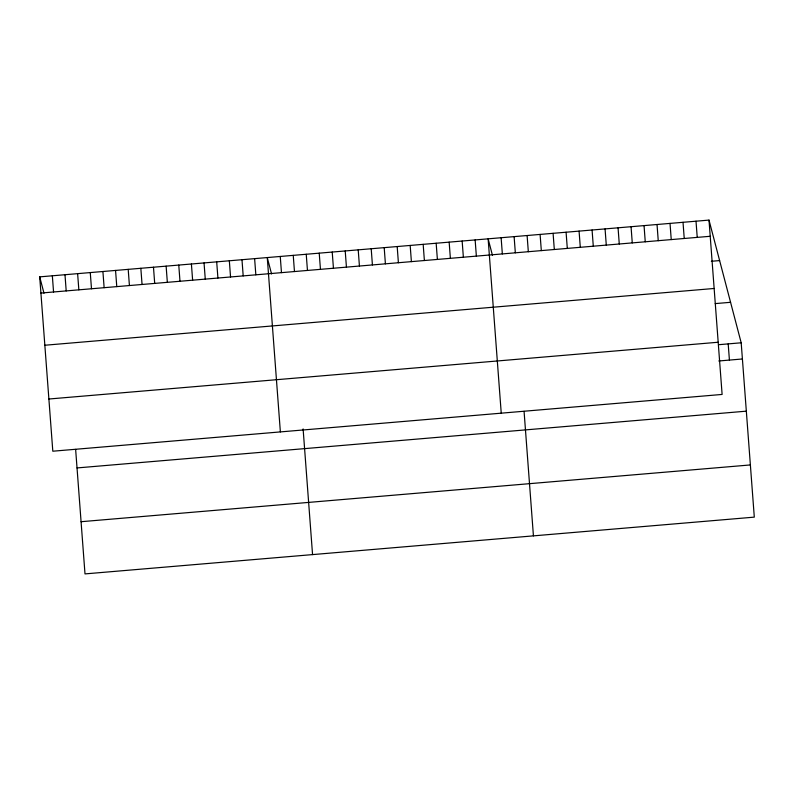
<?xml version="1.0" encoding="UTF-8"?>
<svg xmlns="http://www.w3.org/2000/svg" width="794" height="794" viewBox="0 0 794 794"><rect width="100%" height="100%" fill="white"/><g stroke="black" fill="none" stroke-linecap="round" stroke-linejoin="round"><path stroke-width="1.19" d="M709.002 220.097L722.113 394.439L52.811 451.21L39.7 276.868L709.002 220.097L741.189 342.79L754.3 517.132L84.998 573.903L75.638 449.384M40.921 293.055L710.223 236.284M711.355 261.286L719.622 260.581M44.841 345.241L714.143 288.47M715.215 303.606L730.569 302.306M48.881 399.015L718.183 342.244M718.749 344.695L741.189 342.79M718.788 360.982L742.41 358.977M77.028 467.934L746.33 411.163M81.077 521.708L750.38 464.937M492.429 255.221L488.131 238.835L501.242 413.178M271.558 273.95L267.26 257.564L280.371 431.906M39.7 276.868L43.998 293.254M728.197 343.891L729.418 360.079M696.01 221.198L697.231 237.386M683.019 222.3L684.23 238.488M670.027 223.402L671.238 239.59M657.035 224.504L658.246 240.691M644.043 225.605L645.254 241.793M631.051 226.707L632.262 242.895M618.06 227.809L619.27 243.996M605.068 228.91L606.279 245.098M592.076 230.012L593.287 246.2M579.074 231.114L580.295 247.301M566.082 232.215L567.303 248.403M553.09 233.317L554.311 249.505M540.099 234.429L541.319 250.606M527.107 235.53L528.328 251.708M514.115 236.632L515.336 252.81M524.07 411.342L533.429 535.871M501.123 237.734L502.344 253.911M475.14 239.937L476.36 256.115M462.148 241.039L463.368 257.216M449.156 242.14L450.377 258.318M436.164 243.242L437.385 259.42M423.172 244.344L424.383 260.521M410.18 245.445L411.391 261.633M397.189 246.547L398.399 262.735M384.197 247.649L385.408 263.836M371.205 248.75L372.416 264.938M358.213 249.852L359.424 266.04M345.221 250.954L346.432 267.141M332.22 252.055L333.44 268.243M319.228 253.157L320.448 269.345M306.236 254.259L307.457 270.446M293.244 255.36L294.465 271.548M303.109 428.919L312.558 554.599M280.252 256.462L281.473 272.65M254.616 258.636L255.837 274.823M241.981 259.707L243.192 275.895M229.337 260.779L230.548 276.967M216.693 261.851L217.913 278.039M204.048 262.933L205.269 279.111M191.404 264.005L192.624 280.183M178.769 265.077L179.98 281.255M166.125 266.149L167.345 282.327M153.48 267.221L154.701 283.398M140.836 268.293L142.057 284.47M128.201 269.364L129.412 285.542M115.557 270.436L116.768 286.614M102.912 271.508L104.133 287.696M90.268 272.58L91.489 288.768M77.623 273.652L78.844 289.84M64.989 274.724L66.2 290.912M52.344 275.796L53.555 291.984"/></g></svg>
